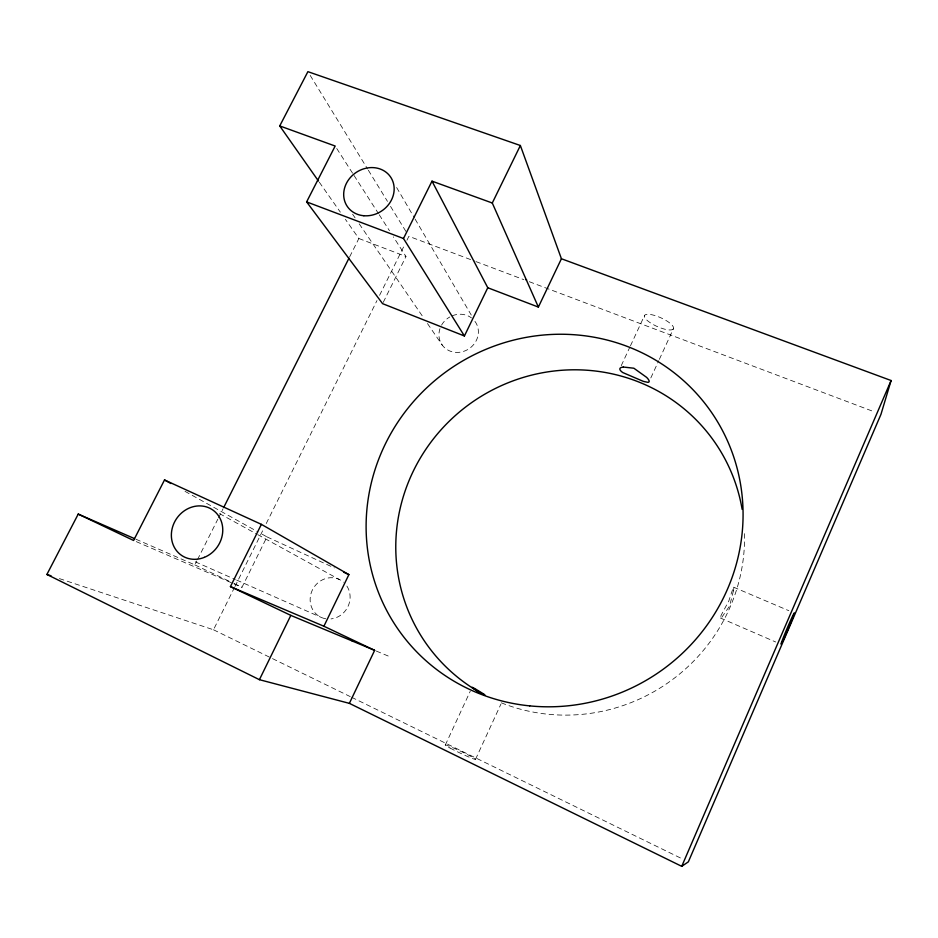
<?xml version="1.0" encoding="UTF-8"?>
<svg xmlns="http://www.w3.org/2000/svg" width="938" height="938" viewBox="0 0 938 938"><rect width="100%" height="100%" fill="white"/><g stroke="black" fill="none" stroke-linecap="round" stroke-linejoin="round"><path stroke-width="0.7" stroke-dasharray="4.69 3.52" d="M475.543 759.299L500.915 704.098M650.82 377.932L658.734 360.708M659.344 359.383L673.343 328.91A15.923 4.737 24.3 0 0 654.232 315.344A15.923 4.737 24.3 0 0 649.354 322.121A15.923 4.737 24.3 0 0 673.343 328.91M445.304 745.053L470.243 691.259M621.237 365.691L629.82 347.177M630.442 345.852L644.547 315.438M59.399 578.605L213.489 629.773L234.324 587.798M234.981 586.485L263.637 528.786M266.24 523.533L376.97 300.57M379.573 295.329L404.325 245.486M406.94 240.245L408.886 236.306L474.569 261.081M233.949 583.823L241.981 587.294L266.967 536.888L259.287 532.62M383.243 302.353L405.978 256.508L393.385 236.868M135.869 539.209L194.858 564.899L196.828 560.971M197.484 559.669L217.815 519.195M218.472 517.893L223.068 508.759M349.686 256.789L358.867 238.51L345.407 219.351M475.941 261.596L523.826 279.653M529.302 281.717L874.134 411.759M358.867 238.51L405.978 256.508M376.29 651.054L390.431 656.952M733.61 587.188L788.846 610.697M136.268 541.625L232.612 583.248M720.396 618.013L775.679 641.979M195.256 561.815L235.344 579.508M236.681 580.094L320.878 617.251M266.967 536.888L334.362 567.924M194.858 564.899L232.823 582.932M234.125 583.565L241.981 587.294M213.489 629.773L350.284 696.629M351.609 697.274L681.774 858.622M219.504 513.602L256.437 533.91M257.716 534.613L339.228 579.438M185.009 491.348L258.009 531.905M319.307 182.218L340.353 212.164M352.629 214.239L355.092 217.839M359.207 223.842L423.366 317.525M427.47 323.528L442.279 345.137M336.742 148.485L353.263 174.269M354.048 175.488L378.436 213.547M379.233 214.767L389.458 230.725M310.197 75.403L367.579 168.957M368.341 170.2L387.464 201.377M390.525 206.372L407.362 233.808M396.633 187.53L414.362 217.827M415.1 219.093L471.251 315.051M346.896 586.086A21.035 19.604 -58.9 0 1 347.904 606.675A21.035 19.604 -58.9 0 1 331.02 618.916M325.803 618.787A21.035 19.604 -58.9 0 1 312.354 590.072A21.035 19.604 -58.9 0 1 343.519 582.205M474.945 321.371A20.202 18.584 -33.7 0 1 461.367 351.985A20.202 18.584 -33.7 0 1 439.969 328.652M441.54 325.146A20.202 18.584 -33.7 0 1 449.818 316.962M452.186 315.813A20.202 18.584 -33.7 0 1 471.509 317.923M744.502 533.652A175.945 171.079 -34.6 0 1 499.426 702.058M733.41 590.846L729.6 606.042L721.826 617.263A16.778 1.63 -59.3 0 1 721.334 614.882L728.803 600.977L733.059 588.149A16.79 1.067 -74.5 0 1 733.41 590.846M450.076 748.043A16.732 0.926 25.4 0 0 475.156 759.381A16.732 0.926 25.4 0 0 456.056 749.134A16.732 0.926 25.4 0 0 450.076 748.043"/><path stroke-width="1.41" d="M318.463 181.022L279.735 125.927L307.899 71.663L520.367 145.507L561.416 258.747L891.1 380.523L880.97 414.338L688.351 861.846L681.738 866.337L349.37 703.359L259.416 679.687L46.9 574.455L78.229 514.094L134.533 538.623M681.738 866.337L891.1 380.523M349.37 703.359L374.649 650.351L323.903 626.232L230.431 586.613L261.385 524.354L164.513 479.963L133.583 540.476L78.229 514.094M487.772 287.743L464.416 335.98L403.492 238.51L432.008 181.151L487.772 287.743L538.377 307.078L561.416 258.747M323.903 626.232L348.889 574.619L261.385 524.354M259.416 679.687L290.827 615.387L374.649 650.351M538.377 307.078L492.286 203.007L520.367 145.507M223.725 507.446L349.03 258.091M464.416 335.98L382.598 303.666L306.632 201.893L335.171 146.035L279.735 125.927M46.9 574.455L51.062 575.838M432.008 181.151L492.286 203.007M525.608 279.524L526.652 279.923M306.632 201.893L403.492 238.51M343.601 572.192L348.889 574.619M352.125 640.924L353.169 641.416M230.431 586.613L290.827 615.387M164.513 479.963L170.915 483.516M484.629 694.601L476.035 689.324A16.532 0.621 32.6 0 0 472.611 687.859L479.388 692.643M485.016 695.304A175.945 171.079 -34.6 0 1 469.75 403.95A175.945 171.079 -34.6 0 1 742.146 509.393M623.289 367.028L621.155 367.485A15.911 4.455 16.7 0 0 622.762 372.55L643.398 381.391L647.924 382.352A15.887 3.6 32 0 0 646.61 377.357L633.854 368.224L623.289 367.028M363.862 215.74A26.182 23.11 -34.3 0 0 392.87 181.468A26.182 23.11 -34.3 0 0 350.026 177.903A26.182 23.11 -34.3 0 0 363.862 215.74M204.378 557.348A27.542 24.798 -55.8 0 0 214.732 511.515A27.542 24.798 -55.8 0 0 172.064 528.95A27.542 24.798 -55.8 0 0 204.378 557.348M529.736 705.88A190.578 184.141 -35 0 0 728.826 443.955A190.578 184.141 -35 0 0 405.216 411.747A190.578 184.141 -35 0 0 529.736 705.88M783.957 638.544A17.107 0.598 -67 0 0 794.357 613.1A17.107 0.598 -67 0 0 784.649 634.311A17.107 0.598 -67 0 0 783.957 638.544"/></g></svg>
